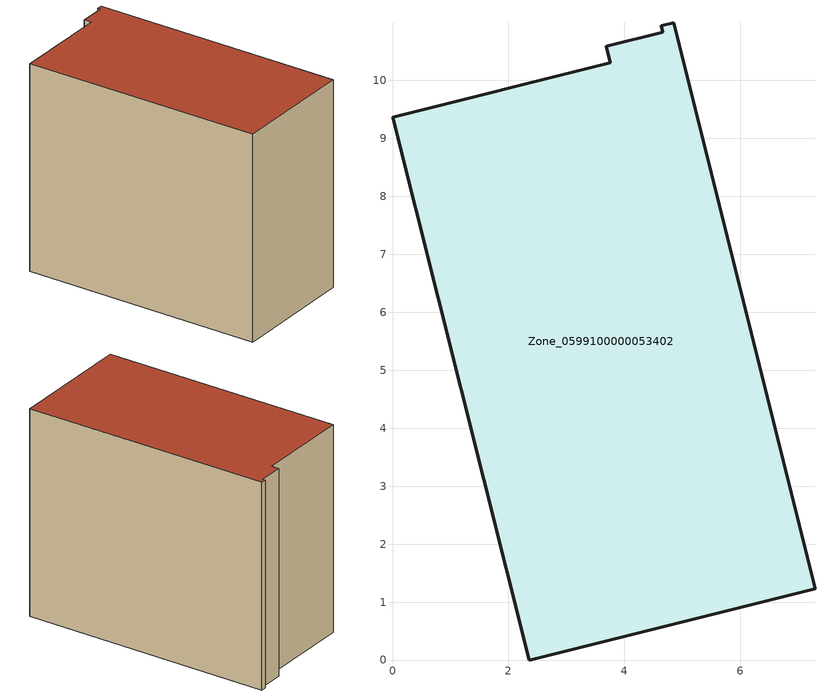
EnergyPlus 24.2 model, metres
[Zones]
Zone_0599100000053402
 floor ground (C_G): 0,9.36 3.76,10.3 3.69,10.59 4.66,10.83 4.64,10.94 4.85,10.99 7.29,1.23 2.36,0 z0
 wall outside (C_F): 2.36,0 7.29,1.23 4.85,10.99 4.64,10.94 4.66,10.83 3.69,10.59 3.76,10.3 0,9.36 2.36,0 z0:8.39
 roof outside (C_R): 3.76,10.3 0,9.36 2.36,0 7.29,1.23 4.85,10.99 4.64,10.94 4.66,10.83 3.69,10.59 z8.39
[BUILDING]
Pand.0599100000053402: North Axis=0; Terrain=City; Loads Convergence Tolerance Value=0.04; Temperature Convergence Tolerance Value=0.4; Solar Distribution=FullExterior; Maximum Number of Warmup Days=25; Minimum Number of Warmup Days=1
[Site:Location]
Rotterdam.The.Hague.AP_ZH_NLD Design_Conditions: Latitude=51.96; Longitude=4.45; Time Zone=1; Elevation=-4.5
[SITE:GROUNDTEMPERATURE:BUILDINGSURFACE]
18, 18, 18, 18, 18, 18, 18, 18, 18, 18, 18, 18
[MATERIAL] Thermal Absorptance=0.9; Solar Absorptance=0.7; Visible Absorptance=0.7
Name | Roughness | Thickness | Conductivity | Density | Specific Heat
G.TI.1975-1991 | MediumSmooth | 0.15 | 0.288461 | 540 | 1210
F.TI.1975-1991 | Rough | 0.3 | 0.230769 | 1920 | 840
R.TI.1975-1991 | MediumRough | 0.2 | 0.153846 | 1500 | 1000
[CONSTRUCTION]
C_G: G.TI.1975-1991
C_F: F.TI.1975-1991
C_R: R.TI.1975-1991
[ZONE]
Zone_0599100000053402: Type=1; Multiplier=1; Ceiling Height=Autocalculate; Volume=Autocalculate; Floor Area=autocalculate; Part of Total Floor Area=Yes
[ZONEINFILTRATION:DESIGNFLOWRATE]
Infil_Zone_0599100000053402: Zone or ZoneList or Space or SpaceList=Zone_0599100000053402; Schedule=AlwaysOn; Design Flow Rate Calculation Method=Flow/Area; Flow Rate per Floor Area=0.003; Constant Term Coefficient=1; Temperature Term Coefficient=0; Velocity Term Coefficient=0; Velocity Squared Term Coefficient=0
[HVACTEMPLATE:ZONE:IDEALLOADSAIRSYSTEM]
Zone_0599100000053402: Maximum Heating Supply Air Temperature=50; Minimum Cooling Supply Air Temperature=13; Maximum Heating Supply Air Humidity Ratio=0.0156; Minimum Cooling Supply Air Humidity Ratio=0.0077; Heating Limit=NoLimit; Cooling Limit=NoLimit; Dehumidification Control Type=ConstantSensibleHeatRatio; Cooling Sensible Heat Ratio=0.7; Dehumidification Setpoint=60; Humidification Control Type=None; Humidification Setpoint=30; Outdoor Air Method=None; Outdoor Air Flow Rate per Person=0.00944; Outdoor Air Flow Rate per Zone Floor Area=0; Outdoor Air Flow Rate per Zone=0; Demand Controlled Ventilation Type=None; Outdoor Air Economizer Type=NoEconomizer; Heat Recovery Type=None; Sensible Heat Recovery Effectiveness=0.7; Latent Heat Recovery Effectiveness=0.65
[ZONECONTROL:THERMOSTAT]
ThermostatControl_Zone_0599100000053402: Zone or ZoneList=Zone_0599100000053402; Control Type Schedule=DualSetpointControlType; Control 1=Thermostat_Zone_0599100000053402; Temperature Difference Between Cutout And Setpoint=0
[THERMOSTATSETPOINT:DUALSETPOINT]
Thermostat_Zone_0599100000053402: Heating Setpoint Temperature Schedule=HeatingSetpoint_Zone_0599100000053402; Cooling Setpoint Temperature Schedule=CoolingSetpoint_Zone_0599100000053402
[SCHEDULE:COMPACT]
HeatingSetpoint_Zone_0599100000053402: Through: 12/31, For: AllDays, Until: 24:00, 21
CoolingSetpoint_Zone_0599100000053402: Through: 12/31, For: AllDays, Until: 24:00, 24
DualSetpointControlType: Through: 12/31, For: AllDays, Until: 24:00, 4
AlwaysOn: Through: 12/31, For: AllDays, Until: 24:00, 1
